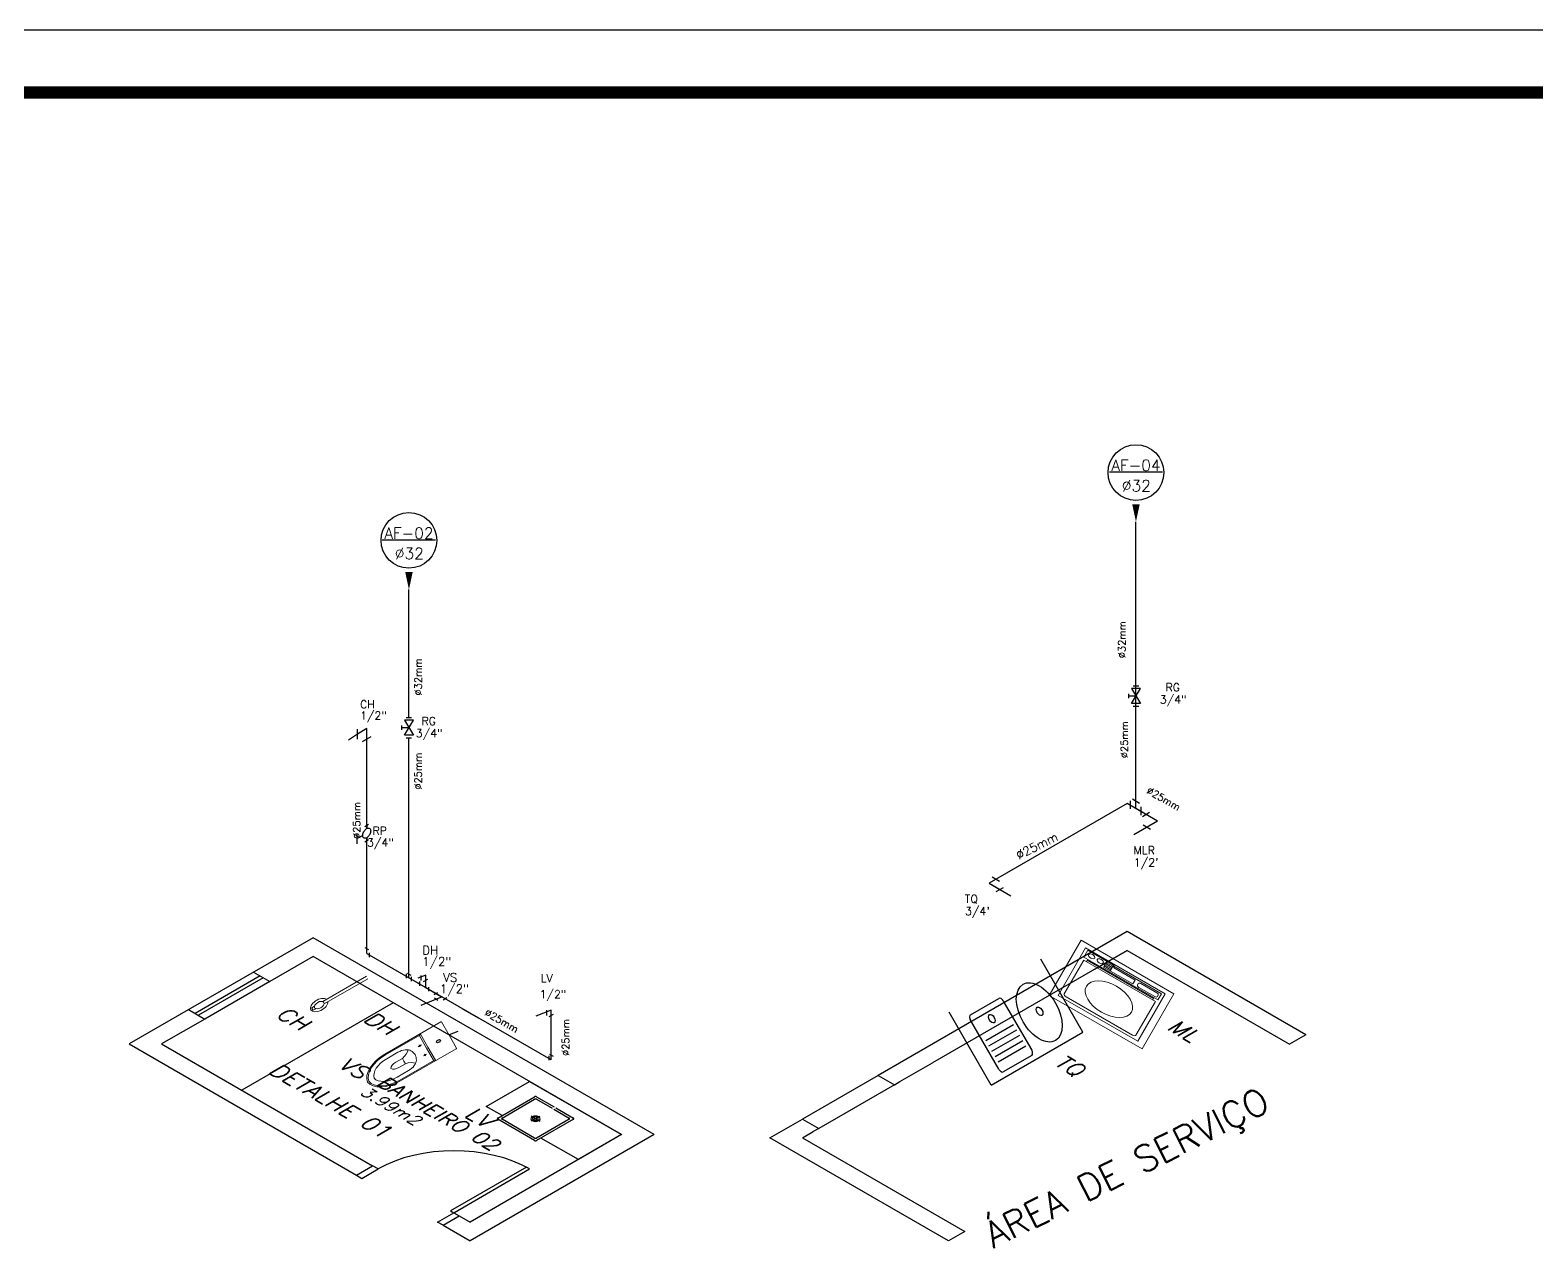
# Model space of a CAD drawing. Header units: millimetres. Extents: x -72 to 578, y 3 to 161.
# Drawn here: x 543.79 to 555.85, y 60.04 to 69.85 of the extents above; entities that cross this region are included whole.
import ezdxf
from ezdxf.enums import TextEntityAlignment as Align

# ---------------------------------------------------------------- set-up
doc = ezdxf.new("R2010")
doc.units = ezdxf.units.MM
doc.layers.get('0').update_dxf_attribs({"color": 3})
for name, color, linetype in [('-HIDRO', 8, 'Continuous'), ('A-PEN-Y', 2, 'Continuous'), ('CONEXAO_AG_FRIA', 2, 'Continuous'), ('CONEXÃO_HIDRÁULICA', 2, 'Continuous'), ('COTA', 7, 'Continuous'), ('COTAS', 7, 'Continuous'), ('COTAS01', 7, 'Continuous'), ('CTA', 5, 'Continuous'), ('Diametro', 2, 'Continuous'), ('ESPECIFICAÇÃO02', 7, 'Continuous'), ('Prumadas_L', 1, 'Continuous'), ('Prumadas_Q', 3, 'Continuous'), ('Prumadas_T', 2, 'Continuous'), ('TigreCad', 3, 'Continuous')]:
    doc.layers.add(name, color=color, linetype=linetype)
doc.layers.add('E-Lay-9', color=9, linetype='Continuous', lineweight=9)
doc.styles.add('PADRAO_TXT', font='romans.shx')
doc.styles.add('ROMANS', font='romans__.ttf', dxfattribs={"height": 0.1})

# ---------------------------------------------------------------- blocks, each defined once
blk = doc.blocks.new('vaso-s')
at = {"color": 8}
for start, end in [(0, 180), (180, 0)]:
    blk.add_arc((0.08, 0), 0.0143, start, end, dxfattribs=at)
at = {"layer": 'E-Lay-9', "color": 8}
for p, q in [((0, 0.17), (0, 0)), ((0.4256, 0.175), (0.005, 0.175)), ((0.16, 0.17), (0.16, 0.17)), ((0.16, 0.17), (0.16, 0)), ((0.4256, 0.165), (0.165, 0.165)), ((0.17, 0), (0.17, 0.16)), ((0.4306, 0.12), (0.3459, 0.12)), ((0.2134, 0.06), (0.1891, 0.06)), ((0.2013, 0.0479), (0.2013, 0.0722)), ((0.3406, 0.035), (0.3406, 0)), ((0.3906, 0.035), (0.3406, 0.035)), ((0, -0.17), (0, 0)), ((0.16, -0.17), (0.16, 0)), ((0.17, 0), (0.17, -0.1601)), ((0.2134, -0.06), (0.1891, -0.06)), ((0.2013, -0.0479), (0.2013, -0.0722)), ((0.3406, -0.035), (0.3406, 0)), ((0.3906, -0.035), (0.3406, -0.035)), ((0.4256, -0.175), (0.005, -0.175)), ((0.16, -0.17), (0.16, -0.17)), ((0.4256, -0.165), (0.165, -0.165)), ((0.4306, -0.12), (0.3459, -0.12))]:
    blk.add_line(p, q, dxfattribs=at)
for centre in [(0.2013, 0.06), (0.2013, -0.06)]:
    blk.add_circle(centre, 0.005, dxfattribs=at)
for centre, radius, start, end in [((0.005, 0.17), 0.005, 90, 180), ((0.155, 0.17), 0.005, 0, 90), ((0.165, 0.17), 0.00495, 180, 270), ((0.165, 0.16), 0.00495, 0, 90), ((0.3459, 0.0375), 0.0825, 90, 163.03545), ((0.4256, -0.015), 0.19, 4.52806, 90), ((0.4256, -0.015), 0.18, 4.78019, 90), ((0.4306, -0.015), 0.135, 6.37937, 90), ((0.518, -0.015), 0.2624, 163.03545, 176.7233), ((0.3754, 0.1358), 0.1066, 206.93947, 250.96472), ((0.3906, -0.015), 0.05, 17.4576, 90), ((0.518, 0.015), 0.2624, 183.2767, 196.96455), ((0.3459, -0.0375), 0.0825, 196.96455, 270), ((0.3754, -0.1358), 0.1066, 109.03528, 153.06053), ((0.3906, 0.015), 0.05, 270, 342.5424), ((0.4256, 0.015), 0.19, 270, 355.47194), ((0.4256, 0.015), 0.18, 270, 355.21981), ((0.4306, 0.015), 0.135, 270, 353.62063), ((0.005, -0.17), 0.005, 180, 270), ((0.155, -0.17), 0.005, 270, 0), ((0.165, -0.17), 0.00495, 90, 180), ((0.165, -0.1601), 0.00495, 270, 0)]:
    blk.add_arc(centre, radius, start, end, dxfattribs=at)
blk = doc.blocks.new('Chuveiro')
at = {"layer": 'E-Lay-9', "color": 8}
for p, q in [((-0.0311, 0.0156), (-0.3604, 0.0156)), ((0.0509, 0.0156), (0.0311, 0.0156)), ((0.0509, 0.0156), (0.0509, -0.0156)), ((-0.0311, -0.0156), (-0.3604, -0.0156)), ((0.0509, -0.0156), (0.0311, -0.0156))]:
    blk.add_line(p, q, dxfattribs=at)
blk.add_circle((0, 0), 0.0348, dxfattribs=at)
for centre, radius, start, end in [((0, 0), 0.0624, 194.4775, 165.5225), ((0.0093, 0), 0.0444, 339.42663, 20.57337)]:
    blk.add_arc(centre, radius, start, end, dxfattribs=at)
blk = doc.blocks.new('B2')
at = {"layer": '-HIDRO'}
for p, q in [((1.2021, 1.2021), (0, 0)), ((3.4295, -1.0253), (1.2021, 1.2021)), ((1.2021, 0.9899), (0.9192, 0.7071)), ((3.2173, -1.0253), (1.2021, 0.9899)), ((0.8132, 0.8132), (0.9192, 0.7071)), ((0.8556, 0.7707), (0.4313, 0.3465)), ((0.8768, 0.7495), (0.4525, 0.3253)), ((0.9192, 0.7071), (0.495, 0.2828)), ((0.3889, 0.3889), (0.495, 0.2828)), ((0.495, 0.2828), (0.2121, 0)), ((0, 0), (1.4849, -1.4849)), ((0.2121, 0), (1.591, -1.3789)), ((3.2173, -1.0253), (2.2274, -2.0153)), ((3.4295, -1.0253), (2.2274, -2.2274)), ((1.4849, -1.4849), (1.591, -1.3789)), ((2.0506, -2.0506), (2.1567, -1.9445)), ((2.1567, -1.9445), (2.2274, -2.0153)), ((2.0506, -2.0506), (2.2274, -2.2274))]:
    blk.add_line(p, q, dxfattribs=at)
at = {"layer": '-HIDRO', "color": 8, "ltscale": 0.5}
blk.add_line((1.726, 0.466), (0.7361, -0.524), dxfattribs=at)
at = {"layer": '-HIDRO', "color": 8}
for q in [(2.6256, -0.8167), (2.6256, -0.8746), (2.6835, -0.8167), (2.6835, -0.8746)]:
    blk.add_line((2.6545, -0.8457), q, dxfattribs=at)
blk.add_lwpolyline([(2.436, -0.8096), (2.3335, -0.7071), (2.6163, -0.4243), (3.2173, -1.0253), (2.9345, -1.3081), (2.6905, -1.0642)], dxfattribs=at)
for points in [[(2.7877, -0.7229), (2.9027, -0.8379, -0.414214), (2.9027, -0.8521), (2.6623, -1.0925, -0.414214), (2.6481, -1.0925), (2.4077, -0.8521, -0.414214), (2.4077, -0.8379), (2.6481, -0.5975, -0.414214), (2.6623, -0.5975), (2.7772, -0.7125)], [(2.7736, -0.7371), (2.8744, -0.8379, -0.414214), (2.8744, -0.8521), (2.6623, -1.0642, -0.414214), (2.6481, -1.0642), (2.436, -0.8521, -0.414214), (2.436, -0.8379), (2.6481, -0.6258, -0.414214), (2.6623, -0.6258), (2.7631, -0.7266)]]:
    blk.add_lwpolyline(points, format="xyb", dxfattribs=at)
at = {"layer": '-HIDRO'}
for points in [[(1.4849, -1.4849), (1.5203, -1.5203), (1.6263, -1.4142), (1.591, -1.3789)], [(2.0506, -2.0506), (2.0153, -2.0153), (2.1213, -1.9092), (2.1567, -1.9445)]]:
    blk.add_lwpolyline(points, dxfattribs=at)
blk.add_lwpolyline([(2.1213, -1.9092), (2.6163, -1.4142), (2.5951, -1.393), (2.1001, -1.888)], close=True, dxfattribs=at)
at = {"layer": '-HIDRO', "color": 8}
for radius, start, end in [(0.03, 45, 225), (0.03, 225, 45), (0.02, 45, 225), (0.02, 225, 45)]:
    blk.add_arc((2.6545, -0.8457), radius, start, end, dxfattribs=at)
at = {"layer": '-HIDRO'}
blk.add_arc((2.1213, -1.9092), 0.7, 45, 135, dxfattribs=at)
at = {"layer": '-HIDRO', "color": 7, "xscale": -1, "rotation": 45}
for name, p in [('Chuveiro', (1.2422, 0.4401)), ('vaso-s', (2.0902, 0.1018))]:
    blk.add_blockref(name, p, dxfattribs=at)
at = {"layer": '-HIDRO', "style": 'PADRAO_TXT'}
for s, height, p in [('BANHEIRO 02', 0.12, (1.6074, -0.4577)), ('3.99m2', 0.1, (1.5013, -0.5638))]:
    blk.add_text(s, height=height, rotation=315, dxfattribs=at).set_placement(p)
at = {"layer": 'Prumadas_T', "style": 'ROMANS'}
for s, p in [('CH', (0.9494, 0.315)), ('DH', (1.5216, 0.2615)), ('VS', (1.3564, -0.2518)), ('LV', (2.1826, -0.8153))]:
    blk.add_text(s, height=0.13104, rotation=315, dxfattribs=at).set_placement(p)
blk.add_text('DETALHE 01', height=0.1323, rotation=315, dxfattribs=at).set_placement((1.279, -0.6966), align=Align.CENTER)
blk = doc.blocks.new('*U451', base_point=(2541.5, 283.9))
for p, q in [((2535.4, 277.1), (2535.4, 283.8)), ((2538.6, 275.6), (2544.4, 278.9))]:
    blk.add_line(p, q)
blk = doc.blocks.new('*U450', base_point=(2541.5, 289.3))
for p, q in [((2538.2, 302), (2544.9, 302)), ((2541.5, 289.3), (2532.6, 289.3)), ((2535.8, 298.7), (2547.3, 280)), ((2535.8, 280), (2547.3, 298.7)), ((2547.3, 298.7), (2535.8, 298.7)), ((2547.3, 280), (2535.8, 280)), ((2538.2, 276.7), (2544.9, 276.7))]:
    blk.add_line(p, q)
at = {"linetype": 'Continuous'}
blk.add_line((2532.6, 286.6), (2532.6, 292.1), dxfattribs=at)
blk = doc.blocks.new('ADH_CXI_RG_A')
for p, q in [((0.019, 0.067), (-0.019, 0.089)), ((0, 0.078), (0, 0.046)), ((-0.019, -0.067), (0.019, -0.089)), ((0, -0.046), (0, -0.078)), ((0.04, -0.023), (0.094, -0.054)), ((0.094, -0.107), (0.094, -0.002))]:
    blk.add_line(p, q)
blk.add_lwpolyline([(0.04, -0.023, 0.064782), (0.037, -0.006, 0.052885), (0.03, 0.012, 0.05077), (0.02, 0.028, 0.057376), (0.007, 0.041, 0.075912), (-0.007, 0.049, 0.111921), (-0.02, 0.051, 0.1493), (-0.03, 0.047, 0.133827), (-0.037, 0.037, 0.091621), (-0.04, 0.023, 0.064782), (-0.037, 0.006, 0.052885), (-0.03, -0.012, 0.05077), (-0.02, -0.028, 0.057376), (-0.007, -0.041, 0.075912), (0.007, -0.049, 0.111921), (0.02, -0.051, 0.1493), (0.03, -0.047, 0.133827), (0.037, -0.037, 0.091621), (0.04, -0.023)], format="xyb", close=True)
blk = doc.blocks.new('WC2')
at = {"layer": 'A-PEN-Y'}
for p, q in [((608.663, 52.915), (608.692, 52.899)), ((608.698, 52.874), (608.698, 52.84)), ((608.993, 52.705), (608.993, 52.672)), ((609.001, 52.712), (609.03, 52.696)), ((609.035, 52.681), (609.035, 52.648)), ((609.101, 52.643), (609.101, 52.609)), ((609.173, 52.599), (609.173, 52.566)), ((609.219, 52.539), (609.248, 52.556)), ((609.248, 52.493), (609.22, 52.51)), ((609.291, 52.498), (609.32, 52.515)), ((610.136, 52.048), (610.136, 52.014)), ((610.14, 52.063), (610.169, 52.046))]:
    blk.add_line(p, q, dxfattribs=at)
at = {"layer": 'CTA'}
for p, q in [((609.016, 54.755), (609.016, 55.78)), ((608.605, 54.622), (608.532, 54.576)), ((608.678, 54.669), (608.605, 54.622)), ((608.678, 53.868), (608.678, 54.669)), ((609.016, 52.674), (609.016, 54.593)), ((608.678, 53.868), (608.678, 53.869)), ((608.678, 52.869), (608.678, 53.794)), ((608.678, 52.869), (608.678, 53.794)), ((608.678, 52.869), (609.146, 52.599)), ((610.155, 52.016), (609.016, 52.674)), ((609.151, 52.696), (609.088, 52.67)), ((609.151, 52.596), (609.151, 52.696)), ((609.146, 52.599), (609.275, 52.524)), ((609.281, 52.521), (609.112, 52.452)), ((609.439, 52.429), (609.569, 52.354)), ((610.155, 52.416), (610.03, 52.366)), ((610.155, 52.016), (610.155, 52.416)), ((609.407, 52.244), (609.337, 52.216))]:
    blk.add_line(p, q, dxfattribs=at)
at = {"layer": 'Prumadas_L'}
blk.add_line((608.803, 56.179), (609.228, 56.179), dxfattribs=at)
blk.add_solid([(609.016, 55.78), (608.986, 55.921), (609.046, 55.921)], dxfattribs=at)
at = {"layer": 'Prumadas_Q'}
blk.add_circle((609.016, 56.174), 0.223, dxfattribs=at)
at = {"layer": 'CONEXAO_AG_FRIA'}
for name, p, xscale, yscale, zscale in [('*U450', (609.016, 54.674), 0.006400000000212458, 0.006400000000212458, 0.6400000000000001), ('*U451', (608.678, 54.665), 0.01200000000062573, 0.01200000000062573, 1.2), ('*U451', (609.151, 52.694), 0.006000000000312866, 0.006000000000312866, 0.6000000000000001), ('*U451', (610.155, 52.414), 0.006000000000312866, 0.006000000000312866, 0.6000000000000001)]:
    blk.add_blockref(name, p, dxfattribs=dict(at, xscale=xscale, yscale=yscale, zscale=zscale))
at = {"layer": 'CONEXÃO_HIDRÁULICA', "xscale": -0.8000000000001819, "yscale": 0.7999999999999545, "zscale": 0.8}
blk.add_blockref('ADH_CXI_RG_A', (608.678, 53.831), dxfattribs=at)
at = {"layer": 'CTA', "xscale": 1.22478281, "yscale": 0.70710614, "zscale": 1.22478281}
blk.add_blockref('B2', (606.777, 52.144), dxfattribs=at)
at = {"layer": 'CONEXAO_AG_FRIA', "style": 'ROMANS'}
for s, height, p in [('CH', 0.064, (608.625, 54.83)), ('1/2"', 0.064, (608.625, 54.74)), ('RG', 0.064, (609.117, 54.696)), ('3/4"', 0.064, (609.071, 54.598)), ('RP', 0.064, (608.725, 53.818)), ('3/4"', 0.064, (608.681, 53.724)), ('DH', 0.07, (609.122, 52.859)), ('1/2"', 0.07, (609.122, 52.769)), ('VS', 0.07, (609.289, 52.641)), ('LV', 0.064, (610.07, 52.64)), ('1/2"', 0.07, (609.263, 52.551)), ('1/2"', 0.064, (610.061, 52.51))]:
    blk.add_text(s, height=height, dxfattribs=at).set_placement(p)
at = {"layer": 'Diametro', "style": 'ROMANS'}
for s, rotation, p in [('%%C32mm', 90, (609.118, 55.081)), ('%%C25mm', 90, (609.118, 54.327)), ('%%C25mm', 90, (608.627, 53.933)), ('%%C25mm', 330, (609.744, 52.304)), ('%%C25mm', 90, (610.298, 52.196))]:
    blk.add_text(s, height=0.0576, rotation=rotation, dxfattribs=at).set_placement(p, align=Align.CENTER)
at = {"layer": 'Prumadas_T', "style": 'ROMANS'}
for s, p in [('AF-02', (609.016, 56.186)), ('%%C32', (609.019, 56.024))]:
    blk.add_text(s, height=0.09, dxfattribs=at).set_placement(p, align=Align.CENTER)
blk = doc.blocks.new('A$C656368A0')
at = {"layer": 'COTAS01', "color": 8}
for p, q in [((0, 1.1964), (0, 0)), ((0, 1.1964), (0.5505, 1.1964)), ((0.1097, 0.997), (0.1097, 0.6345)), ((0.1497, 0.997), (0.1497, 0.6345)), ((0.1897, 0.997), (0.1897, 0.6345)), ((0.2298, 0.997), (0.2298, 0.6345)), ((0.2698, 0.997), (0.2698, 0.6345)), ((0, 0), (0.5505, 0))]:
    blk.add_line(p, q, dxfattribs=at)
for centre in [(0.3736, 0.8158), (0.2591, 0.3053)]:
    blk.add_circle(centre, 0.0307, dxfattribs=at)
at = {"layer": 'ESPECIFICAÇÃO02', "color": 8}
blk.add_lwpolyline([(0.4658, 0.6329, -0.414214), (0.4357, 0.6029), (0.0655, 0.6029, -0.414214), (0.0354, 0.6329), (0.0354, 1.0032, -0.414214), (0.0655, 1.0332), (0.4357, 1.0332, -0.414214), (0.4658, 1.0032)], format="xyb", close=True, dxfattribs=at)
blk.add_circle((0.2541, 0.3149), 0.212, dxfattribs=at)
blk = doc.blocks.new('A$C00884CEF')
at = {"layer": 'COTAS', "ltscale": 0.35, "rotation": 270}
blk.add_blockref('A$C656368A0', (-1.1964, 0.5505), dxfattribs=at)
blk = doc.blocks.new('Maquina de Lavar')
at = {"layer": 'E-Lay-9', "color": 8}
for p, q in [((0.3, 0), (-0.3, 0)), ((-0.3, 0), (-0.3, -0.62)), ((-0.08, -0.01), (-0.28, -0.01)), ((-0.28, -0.01), (-0.28, -0.1)), ((-0.1357, -0.085), (-0.1357, -0.01)), ((-0.0857, -0.025), (-0.1357, -0.025)), ((-0.0857, -0.04), (-0.1357, -0.04)), ((-0.0857, -0.055), (-0.1357, -0.055)), ((-0.0857, -0.07), (-0.1357, -0.07)), ((0.085, -0.085), (-0.1357, -0.085)), ((-0.0857, -0.085), (-0.0857, -0.01)), ((-0.08, -0.01), (-0.08, -0.02)), ((0.28, -0.02), (-0.08, -0.02)), ((0.085, -0.035), (-0.065, -0.035)), ((0.085, -0.085), (0.085, -0.035)), ((0.115, -0.07), (0.115, -0.05)), ((0.25, -0.035), (0.13, -0.035)), ((0.25, -0.085), (0.13, -0.085)), ((0.265, -0.07), (0.265, -0.05)), ((0.28, -0.1), (0.28, -0.02)), ((0.3, -0.62), (0.3, 0)), ((0.28, -0.1), (-0.28, -0.1)), ((0.27, -0.13), (-0.27, -0.13)), ((-0.27, -0.13), (-0.27, -0.57)), ((0.25, -0.11), (-0.25, -0.11)), ((-0.25, -0.11), (-0.25, -0.13)), ((0.25, -0.13), (0.25, -0.11)), ((0.27, -0.57), (0.27, -0.13)), ((-0.25, -0.59), (0.25, -0.59)), ((-0.3, -0.62), (0.3, -0.62))]:
    blk.add_line(p, q, dxfattribs=at)
for centre, radius in [((-0.2372, -0.0475), 0.0227), ((-0.1735, -0.0475), 0.0227), ((0, -0.37), 0.1701)]:
    blk.add_circle(centre, radius, dxfattribs=at)
for centre, radius, start, end in [((-0.065, -0.02), 0.015, 180, 270), ((0.13, -0.05), 0.015, 90, 180), ((0.13, -0.07), 0.015, 180, 270), ((0.25, -0.05), 0.015, 360, 90), ((0.25, -0.07), 0.015, 270, 360), ((-0.25, -0.57), 0.02, 180, 270), ((0.25, -0.57), 0.02, 270, 360)]:
    blk.add_arc(centre, radius, start, end, dxfattribs=at)
blk = doc.blocks.new('A$C32E43155')
at = {"layer": 'E-Lay-9', "color": 8}
blk.add_lwpolyline([(-0.7, 0), (0, 0), (0, -0.72), (-0.7, -0.72)], close=True, dxfattribs=at)
at = {"layer": 'E-Lay-9', "rotation": 180}
blk.add_blockref('Maquina de Lavar', (-0.35, -0.67), dxfattribs=at)
blk = doc.blocks.new('estar')
at = {"layer": '-HIDRO'}
for p, q in [((0, -0.2121), (-1.2728, -1.4849)), ((-0.2121, -0.4243), (0, -0.2121)), ((0, -0.2121), (1.0607, -1.2728)), ((-1.4849, -1.6971), (-1.2728, -1.4849)), ((-2.1213, -2.3335), (-2.0506, -2.2627)), ((-2.1213, -2.3335), (-1.0607, -3.3941))]:
    blk.add_line(p, q, dxfattribs=at)
for points in [[(1.1667, -1.1667), (0, 0), (-1.6263, -1.6263), (-1.5203, -1.7324), (-1.4849, -1.6971)], [(1.1667, -1.1667), (1.0607, -1.2728)], [(-1.0607, -3.3941), (-1.1667, -3.5002), (-2.3335, -2.3335), (-2.1213, -2.1213), (-2.0153, -2.2274), (-2.0506, -2.2627)]]:
    blk.add_lwpolyline(points, dxfattribs=at)
for name, p, rotation in [('A$C32E43155', (-0.5091, -0.7212), 135), ('A$C00884CEF', (-1.4849, -1.6971), 225)]:
    blk.add_blockref(name, p, dxfattribs=dict(at, rotation=rotation))
at = {"layer": 'Prumadas_T', "style": 'ROMANS'}
for s, p in [('ML', (0.2521, -1.0979)), ('TQ', (-0.4871, -1.4986))]:
    blk.add_text(s, height=0.13104, rotation=315, dxfattribs=at).set_placement(p)
blk = doc.blocks.new('AS')
at = {"layer": '-HIDRO'}
for p, q in [((596.601, 48.544), (595.995, 48.194)), ((596.731, 48.469), (596.125, 48.119))]:
    blk.add_line(p, q, dxfattribs=at)
at = {"layer": 'A-PEN-Y'}
for p, q in [((598.634, 50.756), (598.692, 50.722)), ((598.617, 50.742), (598.617, 50.676)), ((598.701, 50.694), (598.701, 50.627)), ((598.714, 50.616), (598.771, 50.65)), ((598.778, 50.512), (598.721, 50.545)), ((597.57, 50.095), (597.512, 50.129)), ((597.545, 50.014), (597.603, 50.048))]:
    blk.add_line(p, q, dxfattribs=at)
at = {"layer": 'CTA'}
for p, q in [((598.663, 51.579), (598.663, 52.974)), ((598.663, 50.679), (598.663, 51.579)), ((598.593, 50.719), (597.488, 50.081)), ((598.836, 50.579), (598.593, 50.719)), ((598.836, 50.579), (598.663, 50.679)), ((598.836, 50.579), (598.646, 50.469)), ((597.488, 50.081), (597.574, 50.031)), ((597.488, 50.081), (597.661, 49.981))]:
    blk.add_line(p, q, dxfattribs=at)
at = {"layer": 'Prumadas_L'}
blk.add_line((598.451, 53.373), (598.875, 53.373), dxfattribs=at)
blk.add_solid([(598.663, 52.974), (598.633, 53.114), (598.693, 53.114)], dxfattribs=at)
at = {"layer": 'Prumadas_Q'}
blk.add_circle((598.663, 53.367), 0.223, dxfattribs=at)
at = {"layer": 'CONEXAO_AG_FRIA', "xscale": 0.006400000000212458, "yscale": 0.006400000000212458, "zscale": 0.6400000000000001}
blk.add_blockref('*U450', (598.663, 51.579), dxfattribs=at)
at = {"layer": 'CTA', "xscale": 1.22478281, "yscale": 0.70710614, "zscale": 1.22478281}
blk.add_blockref('estar', (598.593, 49.694), dxfattribs=at)
at = {"layer": '-HIDRO', "style": 'ROMANS'}
blk.add_text('ÁREA DE SERVIÇO', height=0.21, rotation=26.5392, dxfattribs=at).set_placement((597.52, 47.156))
at = {"layer": 'CONEXAO_AG_FRIA', "style": 'ROMANS'}
for s, p in [('3/4"', (598.854, 51.519)), ('RG', (598.9, 51.617)), ('MLR', (598.644, 50.313)), ("1/2'", (598.646, 50.216)), ('TQ', (597.294, 49.924)), ("3/4'", (597.296, 49.826))]:
    blk.add_text(s, height=0.064, dxfattribs=at).set_placement(p)
blk.add_text('%%C25mm', height=0.07, rotation=26.5392, dxfattribs=at).set_placement((597.725, 50.269))
at = {"layer": 'Diametro', "style": 'ROMANS'}
for s, rotation, p in [('%%C32mm', 90, (598.579, 52.03)), ('%%C25mm', 90, (598.599, 51.23)), ('%%C25mm', 330, (598.871, 50.732))]:
    blk.add_text(s, height=0.0576, rotation=rotation, dxfattribs=at).set_placement(p, align=Align.CENTER)
at = {"layer": 'Prumadas_T', "style": 'ROMANS'}
for s, p in [('AF-04', (598.663, 53.38)), ('%%C32', (598.666, 53.217))]:
    blk.add_text(s, height=0.09, dxfattribs=at).set_placement(p, align=Align.CENTER)

msp = doc.modelspace()

# ---------------------------------------------------------------- linework, layer by layer
at = {"layer": 'COTA'}
msp.add_lwpolyline([(537.31, 40.148), (578.11, 40.148), (578.11, 69.848), (537.31, 69.848)], close=True, dxfattribs=at)
at = {"layer": 'COTA', "const_width": 0.1}
msp.add_lwpolyline([(537.81, 40.648), (577.61, 40.648), (577.61, 69.348), (537.81, 69.348)], close=True, dxfattribs=at)

# ---------------------------------------------------------------- block references
at = {"layer": 'TigreCad'}
for name, p in [('AS', (-46.024, 12.94)), ('WC2', (-62.193, 9.591))]:
    msp.add_blockref(name, p, dxfattribs=at)

doc.saveas('drawing.dxf')
